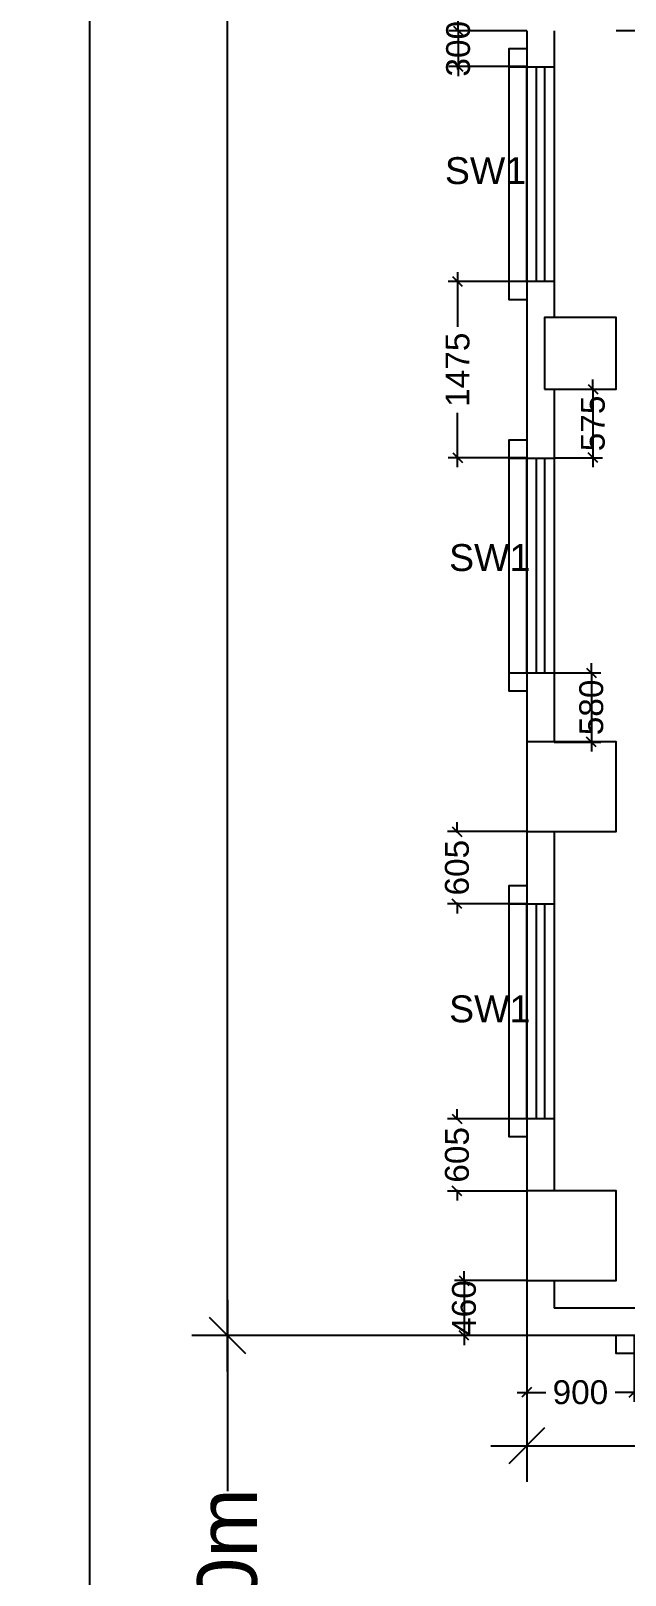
# Model space of a CAD drawing. Extents: x 7897917 to 8423973, y -6487334 to -6173396.
# Drawn here: x 7914618 to 7919599, y -6375462 to -6362530 of the extents above; entities that cross this region are included whole.
import ezdxf
from ezdxf.enums import TextEntityAlignment as Align

# ---------------------------------------------------------------- set-up
doc = ezdxf.new("R2010")
doc.units = 0
doc.header["$LTSCALE"] = 600
doc.header["$MEASUREMENT"] = 0
doc.header["$PDMODE"] = 35
doc.layers.get('0').update_dxf_attribs({"linetype": 'CONTINUOUS'})
doc.layers.get('Defpoints').update_dxf_attribs({"linetype": 'CONTINUOUS'})
for name, color, linetype in [('chajja', 7, 'CONTINUOUS'), ('DIM', 8, 'CONTINUOUS'), ('DIM-TEXT', 8, 'CONTINUOUS'), ('Ele Proje.', 7, 'CONTINUOUS'), ('Fixed Glass', 171, 'CONTINUOUS'), ('joinery', 7, 'CONTINUOUS'), ('LA-column', 3, 'CONTINUOUS'), ('Walls', 7, 'CONTINUOUS'), ('Working Dim', 5, 'CONTINUOUS')]:
    doc.layers.add(name, color=color, linetype=linetype)
doc.styles.add('ari', font='arial.ttf')
doc.styles.add('RT', font='romant.shx')
doc.styles.get("Standard").update_dxf_attribs({"font": 'romans.shx'})
doc.dimstyles.new('int. dim', dxfattribs={"dimtxt": 450, "dimasz": 80, "dimexe": 80, "dimexo": 0, "dimgap": 70, "dimtad": 0, "dimdec": 0, "dimzin": 12, "dimdsep": 46, "dimtxsty": 'ari', "dimblk": 'OBLIQUE', "dimcen": 2, "dimdle": 80, "dimclrd": 256, "dimclre": 256, "dimclrt": 6, "dimadec": 0, "dimazin": 0, "dimtfac": 1, "dimtdec": 0, "dimtix": 1, "dimtmove": 2, "dimatfit": 3, "dimfxl": 1, "dimtolj": 1, "dimtzin": 0, "dimlwd": -1, "dimlwe": -1, "dimarcsym": 0})
doc.dimstyles.new('STANDARD$0', dxfattribs={"dimscale": 0, "dimtxt": 150, "dimasz": 125, "dimexe": 0.75, "dimexo": 1, "dimgap": 25, "dimtad": 1, "dimdec": 0, "dimdsep": 46, "dimtxsty": 'Standard', "dimblk1": 'DOT', "dimblk2": 'DOT', "dimsah": 1, "dimcen": 2.5, "dimclrd": 1, "dimclre": 1, "dimclrt": 3, "dimadec": 0, "dimazin": 0, "dimtfac": 1, "dimtdec": 0, "dimtmove": 0, "dimatfit": 3, "dimldrblk": 'DOT', "dimfxl": 1, "dimtolj": 1, "dimtzin": 0, "dimarcsym": 0})
doc.dimstyles.new('TEXT', dxfattribs={"dimscale": 0, "dimtxt": 600, "dimasz": 300, "dimexe": 300, "dimexo": 30, "dimgap": 50, "dimtad": 0, "dimdec": 0, "dimzin": 0, "dimdsep": 46, "dimtxsty": 'RT', "dimblk": 'OBLIQUE', "dimcen": 0.09, "dimdle": 300, "dimclrd": 256, "dimclre": 256, "dimclrt": 170, "dimadec": 0, "dimazin": 0, "dimtfac": 1, "dimtdec": 0, "dimtofl": 0, "dimtmove": 2, "dimatfit": 3, "dimfxl": 1, "dimfrac": 2, "dimtolj": 1, "dimtzin": 0, "dimlwd": -1, "dimlwe": -1, "dimarcsym": 0})

# ---------------------------------------------------------------- blocks, each defined once
blk = doc.blocks.new('_Oblique')
at = {"color": 0, "linetype": 'ByBlock', "lineweight": -2}
blk.add_line((-0.5, -0.5), (0.5, 0.5), dxfattribs=at)
blk = doc.blocks.new('*D248')
at = {"layer": 'Defpoints', "color": 0, "transparency": 16777216}
for p in [(7918774, -6337015, 5), (7915110, -6454874), (7918924, -6454874, 5)]:
    blk.add_point(p, dxfattribs=at)
at = {"layer": 'DIM', "color": 8, "transparency": 16777216}
for p, q in [((7915110, -6336715), (7915110, -6393996)), ((7918774, -6337015), (7914810, -6337015)), ((7915110, -6455174), (7915110, -6397894)), ((7918924, -6454874), (7914810, -6454874))]:
    blk.add_line(p, q, dxfattribs=at)
at = {"layer": 'DIM', "color": 8, "transparency": 16777216, "xscale": 300, "yscale": 300, "zscale": 300}
for p, rotation in [((7915110, -6337015), 90), ((7915110, -6454874), 270)]:
    blk.add_blockref('_Oblique', p, dxfattribs=dict(at, rotation=rotation))
at = {"layer": 'DIM', "color": 7, "transparency": 16777216, "insert": (7915110, -6395945), "char_height": 750, "attachment_point": 5, "rotation": 90, "style": 'ari'}
blk.add_mtext('\\A1;117.86m', dxfattribs=at)
blk = doc.blocks.new('*D264')
at = {"layer": 'Defpoints', "color": 0, "transparency": 16777216}
for p in [(7916266, -6337015), (7919294, -6337015, 3), (7918774, -6373456, -1)]:
    blk.add_point(p, dxfattribs=at)
at = {"layer": 'DIM', "color": 8, "transparency": 16777216}
for p, q in [((7916266, -6336715), (7916266, -6353543)), ((7919294, -6337015), (7915966, -6337015)), ((7916266, -6373756), (7916266, -6356928)), ((7918774, -6373456), (7915966, -6373456))]:
    blk.add_line(p, q, dxfattribs=at)
at = {"layer": 'DIM', "color": 8, "transparency": 16777216, "xscale": 300, "yscale": 300, "zscale": 300}
for p, rotation in [((7916266, -6337015), 90), ((7916266, -6373456), 270)]:
    blk.add_blockref('_Oblique', p, dxfattribs=dict(at, rotation=rotation))
at = {"layer": 'DIM', "color": 7, "transparency": 16777216, "insert": (7916266, -6355235), "char_height": 750, "attachment_point": 5, "rotation": 90, "style": 'ari'}
blk.add_mtext('\\A1;36.44m', dxfattribs=at)
blk = doc.blocks.new('*D268')
at = {"layer": 'Defpoints', "color": 0, "transparency": 16777216}
for p in [(7918774, -6373456, 3), (7916266, -6377955), (7918774, -6377955)]:
    blk.add_point(p, dxfattribs=at)
at = {"layer": 'DIM', "color": 8, "transparency": 16777216}
for p, q in [((7916266, -6373156), (7916266, -6374760)), ((7918774, -6373456), (7915966, -6373456)), ((7916266, -6378255), (7916266, -6376650)), ((7918774, -6377955), (7915966, -6377955))]:
    blk.add_line(p, q, dxfattribs=at)
at = {"layer": 'DIM', "color": 8, "transparency": 16777216, "xscale": 300, "yscale": 300, "zscale": 300}
for p, rotation in [((7916266, -6373456), 90), ((7916266, -6377955), 270)]:
    blk.add_blockref('_Oblique', p, dxfattribs=dict(at, rotation=rotation))
at = {"layer": 'DIM', "color": 7, "transparency": 16777216, "insert": (7916266, -6375705), "char_height": 500, "attachment_point": 5, "rotation": 90, "style": 'ari'}
blk.add_mtext('\\A1;4.50m', dxfattribs=at)
blk = doc.blocks.new('*D321')
at = {"layer": 'Defpoints', "color": 0, "transparency": 16777216}
for p in [(7918774, -6362530, -15), (7918200, -6362830), (7918774, -6362830, -15)]:
    blk.add_point(p, dxfattribs=at)
at = {"layer": 'Working Dim', "transparency": 16777216}
for p, q in [((7918774, -6362530), (7918120, -6362530)), ((7918200, -6362530), (7918200, -6362450)), ((7918200, -6362530), (7918200, -6362830)), ((7918774, -6362830), (7918120, -6362830)), ((7918200, -6362830), (7918200, -6362910))]:
    blk.add_line(p, q, dxfattribs=at)
at = {"layer": 'Working Dim', "transparency": 16777216, "xscale": 80, "yscale": 80, "zscale": 80}
for p, rotation in [((7918200, -6362530), 270), ((7918200, -6362830), 90)]:
    blk.add_blockref('_Oblique', p, dxfattribs=dict(at, rotation=rotation))
at = {"layer": 'Working Dim', "color": 6, "transparency": 16777216, "insert": (7918200, -6362680), "char_height": 200, "attachment_point": 5, "rotation": 90, "style": 'ari'}
blk.add_mtext('\\A1;300', dxfattribs=at)
blk = doc.blocks.new('*D322')
at = {"layer": 'Defpoints', "color": 0, "transparency": 16777216}
for p in [(7919004, -6365531, -15), (7919004, -6366105, -15), (7919329, -6366105)]:
    blk.add_point(p, dxfattribs=at)
at = {"layer": 'Working Dim', "transparency": 16777216}
for p, q in [((7919004, -6365531), (7919409, -6365531)), ((7919329, -6365531), (7919329, -6365451)), ((7919329, -6365531), (7919329, -6366105)), ((7919004, -6366105), (7919409, -6366105)), ((7919329, -6366105), (7919329, -6366185))]:
    blk.add_line(p, q, dxfattribs=at)
at = {"layer": 'Working Dim', "transparency": 16777216, "xscale": 80, "yscale": 80, "zscale": 80}
for p, rotation in [((7919329, -6365531), 270), ((7919329, -6366105), 90)]:
    blk.add_blockref('_Oblique', p, dxfattribs=dict(at, rotation=rotation))
at = {"layer": 'Working Dim', "color": 6, "transparency": 16777216, "insert": (7919329, -6365818), "char_height": 200, "attachment_point": 5, "rotation": 90, "style": 'ari'}
blk.add_mtext('\\A1;575', dxfattribs=at)
blk = doc.blocks.new('*D323')
at = {"layer": 'Defpoints', "color": 0, "transparency": 16777216}
for p in [(7919004, -6367906, -15), (7919004, -6368486, -15), (7919316, -6368486)]:
    blk.add_point(p, dxfattribs=at)
at = {"layer": 'Working Dim', "transparency": 16777216}
for p, q in [((7919316, -6367906), (7919316, -6367826)), ((7919004, -6367906), (7919396, -6367906)), ((7919316, -6367906), (7919316, -6368486)), ((7919004, -6368486), (7919396, -6368486)), ((7919316, -6368486), (7919316, -6368566))]:
    blk.add_line(p, q, dxfattribs=at)
at = {"layer": 'Working Dim', "transparency": 16777216, "xscale": 80, "yscale": 80, "zscale": 80}
for p, rotation in [((7919316, -6367906), 270), ((7919316, -6368486), 90)]:
    blk.add_blockref('_Oblique', p, dxfattribs=dict(at, rotation=rotation))
at = {"layer": 'Working Dim', "color": 6, "transparency": 16777216, "insert": (7919316, -6368196), "char_height": 200, "attachment_point": 5, "rotation": 90, "style": 'ari'}
blk.add_mtext('\\A1;580', dxfattribs=at)
blk = doc.blocks.new('*D324')
at = {"layer": 'Defpoints', "color": 0, "transparency": 16777216}
for p in [(7918774, -6364630, -15), (7918195, -6366105), (7918774, -6366105, -15)]:
    blk.add_point(p, dxfattribs=at)
at = {"layer": 'Working Dim', "transparency": 16777216}
for p, q in [((7918195, -6364550), (7918195, -6365008)), ((7918774, -6364630), (7918115, -6364630)), ((7918195, -6366185), (7918195, -6365728)), ((7918774, -6366105), (7918115, -6366105))]:
    blk.add_line(p, q, dxfattribs=at)
at = {"layer": 'Working Dim', "transparency": 16777216, "xscale": 80, "yscale": 80, "zscale": 80}
for p, rotation in [((7918195, -6364630), 90), ((7918195, -6366105), 270)]:
    blk.add_blockref('_Oblique', p, dxfattribs=dict(at, rotation=rotation))
at = {"layer": 'Working Dim', "color": 6, "transparency": 16777216, "insert": (7918195, -6365368), "char_height": 200, "attachment_point": 5, "rotation": 90, "style": 'ari'}
blk.add_mtext('\\A1;1475', dxfattribs=at)
blk = doc.blocks.new('*D325')
at = {"layer": 'Defpoints', "color": 0, "transparency": 16777216}
for p in [(7918774, -6369236, -10), (7918190, -6369841), (7918774, -6369841, -15)]:
    blk.add_point(p, dxfattribs=at)
at = {"layer": 'Working Dim', "transparency": 16777216}
for p, q in [((7918774, -6369236), (7918110, -6369236)), ((7918190, -6369236), (7918190, -6369156)), ((7918190, -6369236), (7918190, -6369246)), ((7918774, -6369841), (7918110, -6369841)), ((7918190, -6369841), (7918190, -6369830)), ((7918190, -6369841), (7918190, -6369921))]:
    blk.add_line(p, q, dxfattribs=at)
at = {"layer": 'Working Dim', "transparency": 16777216, "xscale": 80, "yscale": 80, "zscale": 80}
for p, rotation in [((7918190, -6369236), 270), ((7918190, -6369841), 90)]:
    blk.add_blockref('_Oblique', p, dxfattribs=dict(at, rotation=rotation))
at = {"layer": 'Working Dim', "color": 6, "transparency": 16777216, "insert": (7918190, -6369538), "char_height": 200, "attachment_point": 5, "rotation": 90, "style": 'ari'}
blk.add_mtext('\\A1;605', dxfattribs=at)
blk = doc.blocks.new('*D326')
at = {"layer": 'Defpoints', "color": 0, "transparency": 16777216}
for p in [(7918624, -6371641, -15), (7918190, -6372246), (7918774, -6372246, -15)]:
    blk.add_point(p, dxfattribs=at)
at = {"layer": 'Working Dim', "transparency": 16777216}
for p, q in [((7918190, -6371641), (7918190, -6371561)), ((7918624, -6371641), (7918110, -6371641)), ((7918190, -6371641), (7918190, -6371651)), ((7918774, -6372246), (7918110, -6372246)), ((7918190, -6372246), (7918190, -6372235)), ((7918190, -6372246), (7918190, -6372326))]:
    blk.add_line(p, q, dxfattribs=at)
at = {"layer": 'Working Dim', "transparency": 16777216, "xscale": 80, "yscale": 80, "zscale": 80}
for p, rotation in [((7918190, -6371641), 270), ((7918190, -6372246), 90)]:
    blk.add_blockref('_Oblique', p, dxfattribs=dict(at, rotation=rotation))
at = {"layer": 'Working Dim', "color": 6, "transparency": 16777216, "insert": (7918190, -6371943), "char_height": 200, "attachment_point": 5, "rotation": 90, "style": 'ari'}
blk.add_mtext('\\A1;605', dxfattribs=at)
blk = doc.blocks.new('*D327')
at = {"layer": 'Defpoints', "color": 0, "transparency": 16777216}
for p in [(7918774, -6372996, -15), (7918249, -6373456), (7918774, -6373456, -13)]:
    blk.add_point(p, dxfattribs=at)
at = {"layer": 'Working Dim', "transparency": 16777216}
for p, q in [((7918774, -6372996), (7918169, -6372996)), ((7918249, -6372996), (7918249, -6372916)), ((7918249, -6372996), (7918249, -6373456)), ((7918774, -6373456), (7918169, -6373456)), ((7918249, -6373456), (7918249, -6373536))]:
    blk.add_line(p, q, dxfattribs=at)
at = {"layer": 'Working Dim', "transparency": 16777216, "xscale": 80, "yscale": 80, "zscale": 80}
for p, rotation in [((7918249, -6372996), 270), ((7918249, -6373456), 90)]:
    blk.add_blockref('_Oblique', p, dxfattribs=dict(at, rotation=rotation))
at = {"layer": 'Working Dim', "color": 6, "transparency": 16777216, "insert": (7918249, -6373226), "char_height": 200, "attachment_point": 5, "rotation": 90, "style": 'ari'}
blk.add_mtext('\\A1;460', dxfattribs=at)
blk = doc.blocks.new('*D687')
at = {"layer": 'Defpoints', "color": 0, "transparency": 16777216}
for p in [(7918774, -6373456), (7919674, -6373456), (7919674, -6373932)]:
    blk.add_point(p, dxfattribs=at)
at = {"layer": 'Working Dim', "transparency": 16777216}
for p, q in [((7918774, -6373456), (7918774, -6374012)), ((7919674, -6373456), (7919674, -6374012)), ((7918694, -6373932), (7918933, -6373932)), ((7919754, -6373932), (7919515, -6373932))]:
    blk.add_line(p, q, dxfattribs=at)
at = {"layer": 'Working Dim', "transparency": 16777216, "xscale": 80, "yscale": 80, "zscale": 80, "rotation": 180}
blk.add_blockref('_Oblique', (7918774, -6373932), dxfattribs=at)
at = {"layer": 'Working Dim', "transparency": 16777216, "xscale": 80, "yscale": 80, "zscale": 80}
blk.add_blockref('_Oblique', (7919674, -6373932), dxfattribs=at)
at = {"layer": 'Working Dim', "color": 6, "transparency": 16777216, "insert": (7919224, -6373932), "char_height": 200, "attachment_point": 5, "style": 'ari'}
blk.add_mtext('\\A1;900', dxfattribs=at)
blk = doc.blocks.new('*D1458')
at = {"layer": 'Defpoints', "color": 0, "linetype": 'Continuous', "transparency": 16777216}
for p in [(7959834, -6373075, 1), (7918774, -6373178, -5), (7918774, -6374380)]:
    blk.add_point(p, dxfattribs=at)
at = {"layer": 'DIM-TEXT', "transparency": 16777216}
for p, q in [((7959834, -6373075), (7959834, -6374680)), ((7918774, -6373178), (7918774, -6374680)), ((7918474, -6374380), (7926707, -6374380)), ((7960134, -6374380), (7951901, -6374380))]:
    blk.add_line(p, q, dxfattribs=at)
at = {"layer": 'DIM-TEXT', "linetype": 'Continuous', "transparency": 16777216, "xscale": 300, "yscale": 300, "zscale": 300, "rotation": 180}
blk.add_blockref('_Oblique', (7918774, -6374380), dxfattribs=at)
at = {"layer": 'DIM-TEXT', "linetype": 'Continuous', "transparency": 16777216, "xscale": 300, "yscale": 300, "zscale": 300}
blk.add_blockref('_Oblique', (7959834, -6374380), dxfattribs=at)
at = {"layer": 'DIM-TEXT', "color": 170, "linetype": 'Continuous', "transparency": 16777216, "insert": (7939304, -6374380), "char_height": 750, "attachment_point": 5, "style": 'ari'}
blk.add_mtext('\\A1;{\\H1.067x;POST OPARATIVE (Surgery) - WARD  ( 20 Beds )}', dxfattribs=at)

msp = doc.modelspace()

# ---------------------------------------------------------------- linework, layer by layer
at = {"layer": 'chajja', "color": 8}
for p, q in [((7918623.817, -6362830.493), (7918623.817, -6364630.493)), ((7918623.817, -6366108.04), (7918623.817, -6367908.04)), ((7918623.817, -6369840.571), (7918623.817, -6371640.571))]:
    msp.add_line(p, q, dxfattribs=at)
at = {"layer": 'Ele Proje.'}
for points in [[(7918773.817, -6362680.493), (7918623.817, -6362680.493), (7918623.817, -6362830.493), (7918773.817, -6362830.493)], [(7918773.817, -6364630.493), (7918623.817, -6364630.493), (7918623.817, -6364780.493), (7918773.817, -6364780.493)], [(7918773.817, -6365958.04), (7918623.817, -6365958.04), (7918623.817, -6366108.04), (7918773.817, -6366108.04)], [(7918773.817, -6367908.04), (7918623.817, -6367908.04), (7918623.817, -6368058.04), (7918773.817, -6368058.04)], [(7918773.817, -6369690.571), (7918623.817, -6369690.571), (7918623.817, -6369840.571), (7918773.817, -6369840.571)], [(7918773.817, -6371640.571), (7918623.817, -6371640.571), (7918623.817, -6371790.571), (7918773.817, -6371790.571)], [(7919673.907, -6373455.581), (7919673.907, -6373605.581), (7919523.907, -6373605.581), (7919523.907, -6373455.581)]]:
    msp.add_lwpolyline(points, dxfattribs=at)
at = {"layer": 'Fixed Glass'}
for points in [[(7918773.907, -6364630.493), (7918773.907, -6362830.493), (7919003.907, -6362830.493), (7919003.907, -6364630.493)], [(7918855.248, -6364630.493), (7918855.248, -6362830.493), (7918922.566, -6362830.493), (7918922.566, -6364630.493)], [(7918773.907, -6367908.04), (7918773.907, -6366108.04), (7919003.907, -6366108.04), (7919003.907, -6367908.04)], [(7918855.248, -6367908.04), (7918855.248, -6366108.04), (7918922.566, -6366108.04), (7918922.566, -6367908.04)], [(7918773.907, -6371640.571), (7918773.907, -6369840.571), (7919003.907, -6369840.571), (7919003.907, -6371640.571)], [(7918855.248, -6371640.571), (7918855.248, -6369840.571), (7918922.566, -6369840.571), (7918922.566, -6371640.571)]]:
    msp.add_lwpolyline(points, close=True, dxfattribs=at)
at = {"layer": 'LA-column', "color": 2}
for points in [[(7918923.907, -6365530.366), (7919523.907, -6365530.366), (7919523.907, -6364930.366), (7918923.907, -6364930.366)], [(7918773.907, -6369235.577), (7919523.907, -6369235.577), (7919523.907, -6368485.577), (7918773.907, -6368485.577)], [(7918773.907, -6372995.366), (7919523.907, -6372995.366), (7919523.907, -6372245.366), (7918773.907, -6372245.366)]]:
    msp.add_lwpolyline(points, close=True, dxfattribs=at)
at = {"layer": 'Walls'}
for p, q in [((7918773.907, -6362530.458), (7918773.907, -6368485.577)), ((7919003.907, -6362530.458), (7919003.907, -6364930.504)), ((7920723.907, -6362530.489), (7919523.907, -6362530.458)), ((7919003.907, -6365530.504), (7919003.907, -6368485.577)), ((7918773.907, -6369235.577), (7918773.907, -6372245.547)), ((7919003.907, -6369235.577), (7919003.907, -6372245.547)), ((7918773.907, -6372995.547), (7918773.907, -6373455.581)), ((7919003.907, -6372995.547), (7919003.907, -6373225.581)), ((7925684.042, -6373225.581), (7919003.907, -6373225.581)), ((7925914.042, -6373455.581), (7918773.907, -6373455.581))]:
    msp.add_line(p, q, dxfattribs=at)

# ---------------------------------------------------------------- texts
at = {"layer": 'joinery', "style": 'ari'}
for p in [(7918428.735, -6363813.011), (7918464.026, -6367053.468), (7918464.026, -6370832.775)]:
    msp.add_text('SW1', height=225, dxfattribs=at).set_placement(p, align=Align.CENTER)

# ---------------------------------------------------------------- dimensions: what is measured, and where the dimension line sits
at = {"layer": 'DIM'}
for base, p1, p2, angle, override, picture, middle in [((7915110.265, -6454873.885), (7918773.907, -6337015.366, 5.131), (7918923.82, -6454873.885, 5.131), 90, {"dimscale": 1, "dimtxt": 750, "dimasz": 300, "dimexe": 300, "dimexo": 0, "dimgap": 1, "dimtad": 0, "dimdec": 2, "dimlfac": 0.001, "dimzin": 0, "dimpost": 'm', "dimtxsty": 'ari', "dimblk1": 'Oblique', "dimblk2": 'Oblique', "dimcen": 0, "dimdle": 300, "dimclrd": 8, "dimclre": 8, "dimclrt": 7, "dimadec": 2, "dimtdec": 2, "dimtmove": 2, "dimfxl": 0.75, "dimfrac": 1, "dimlwd": 65535, "dimlwe": 65535}, '*D248', (7915110.265, -6395944.625)), ((7916265.787, -6337015.366, 1.031), (7918773.907, -6373455.581), (7919293.907, -6337015.366, 3.78), 270, {"dimscale": 1, "dimtxt": 750, "dimasz": 300, "dimexe": 300, "dimexo": 0, "dimgap": 1, "dimtad": 0, "dimdec": 2, "dimlfac": 0.001, "dimzin": 0, "dimpost": 'm', "dimtxsty": 'ari', "dimblk1": 'Oblique', "dimblk2": 'Oblique', "dimcen": 0, "dimdle": 300, "dimclrd": 8, "dimclre": 8, "dimclrt": 7, "dimadec": 2, "dimtdec": 2, "dimtmove": 2, "dimfxl": 0.75, "dimfrac": 1, "dimlwd": 65535, "dimlwe": 65535}, '*D264', (7916265.787, -6355235.473, 1.031)), ((7916265.787, -6377954.538), (7918773.908, -6373455.581, 2.752), (7918773.817, -6377954.538), 90, {"dimscale": 1, "dimtxt": 500, "dimasz": 300, "dimexe": 300, "dimexo": 0, "dimgap": 1, "dimtad": 0, "dimdec": 2, "dimlfac": 0.001, "dimzin": 0, "dimpost": 'm', "dimtxsty": 'ari', "dimblk1": 'Oblique', "dimblk2": 'Oblique', "dimcen": 0, "dimdle": 300, "dimclrd": 8, "dimclre": 8, "dimclrt": 7, "dimadec": 2, "dimtdec": 2, "dimtmove": 2, "dimfxl": 0.75, "dimfrac": 1, "dimlwd": 65535, "dimlwe": 65535}, '*D268', (7916265.787, -6375705.06))]:
    dim = msp.add_linear_dim(base=base, p1=p1, p2=p2, angle=angle, dimstyle='STANDARD$0', override=override, dxfattribs=at)
    dim.commit()
    dim.dimension.update_dxf_attribs({"geometry": picture, "text_midpoint": middle})
at = {"layer": 'DIM-TEXT', "linetype": 'Continuous'}
dim = msp.add_linear_dim(base=(7918773.907, -6374379.849, 5.479), p1=(7959834.048, -6373075.455, 6.51), p2=(7918773.907, -6373178.323), text='{\\H1.067x;POST OPARATIVE (Surgery) - WARD  ( 20 Beds )}', dimstyle='TEXT', override={"dimscale": 1, "dimtxt": 750, "dimexo": 0, "dimtxsty": 'ari'}, dxfattribs=at)
dim.commit()
dim.dimension.update_dxf_attribs({"geometry": '*D1458', "text_midpoint": (7939303.977, -6374379.849, 5.479)})
at = {"layer": 'Working Dim'}
for base, p1, p2, picture, middle in [((7918200.314, -6362830.493, 5.131), (7918773.907, -6362530.458, -10.273), (7918773.907, -6362830.493, -10.273), '*D321', (7918200.314, -6362680.475, 5.131)), ((7918195.312, -6366105.04, 5.131), (7918773.817, -6364630.493, -10.273), (7918773.817, -6366105.04, -10.273), '*D324', (7918195.312, -6365367.767, 5.131)), ((7919329.133, -6366105.04, 5.131), (7919003.907, -6365530.504, -10.273), (7919003.907, -6366105.04, -10.273), '*D322', (7919329.133, -6365817.772, 5.131)), ((7919316.086, -6368485.577, 5.131), (7919003.907, -6367906.039, -10.228), (7919003.907, -6368485.577, -10.273), '*D323', (7919316.086, -6368195.808, 5.131)), ((7918189.831, -6369840.571, 5.131), (7918773.907, -6369235.577, -5.142), (7918773.817, -6369840.571, -10.273), '*D325', (7918189.831, -6369538.074, 5.131)), ((7918189.831, -6372245.547, 5.131), (7918623.817, -6371640.571, -10.273), (7918773.907, -6372245.547, -10.273), '*D326', (7918189.831, -6371943.059, 5.131)), ((7918249.478, -6373455.581, 5.131), (7918773.907, -6372995.547, -10.273), (7918773.907, -6373455.581, -7.521), '*D327', (7918249.478, -6373225.564, 5.131))]:
    dim = msp.add_linear_dim(base=base, p1=p1, p2=p2, angle=270, dimstyle='int. dim', override={"dimtxt": 200}, dxfattribs=at)
    dim.commit()
    dim.dimension.update_dxf_attribs({"geometry": picture, "text_midpoint": middle})
dim = msp.add_linear_dim(base=(7919673.907, -6373931.778), p1=(7918773.907, -6373455.581), p2=(7919673.907, -6373455.581), dimstyle='int. dim', override={"dimtxt": 200}, dxfattribs=at)
dim.commit()
dim.dimension.update_dxf_attribs({"geometry": '*D687', "text_midpoint": (7919223.907, -6373931.778)})

doc.saveas('drawing.dxf')
